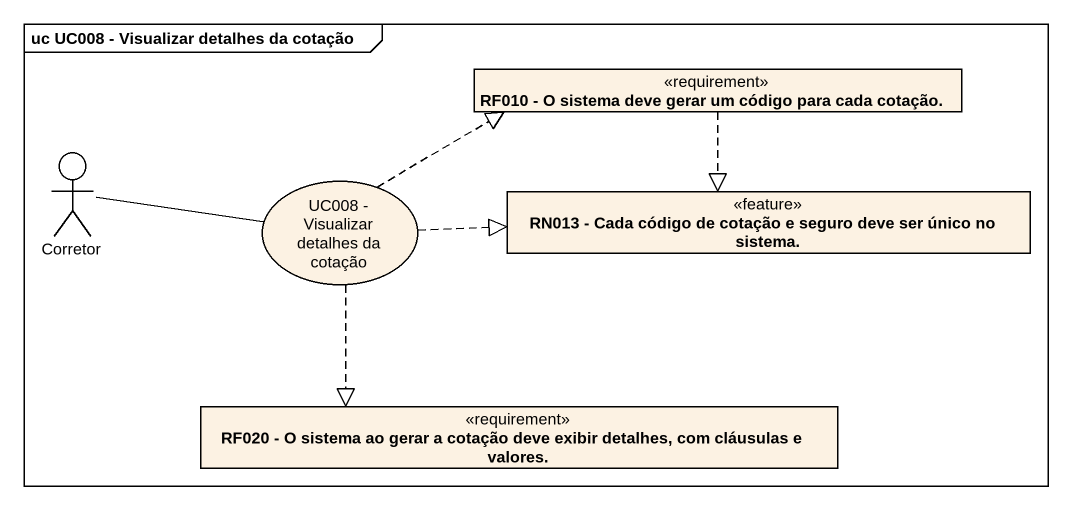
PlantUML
@startuml
mainframe uc UC008 - Visualizar detalhes da cotação
allowmixing
hide circle
hide empty members
class "RF010 - O sistema deve gerar um código para cada cotação." as RF010_O_sistema_deve_gerar <<requirement>>
actor Corretor
usecase "UC008 - Visualizar detalhes da cotação" as UC008_Visualizar_detalhes
class "RN013 - Cada código de cotação e seguro deve ser único no sistema." as RN013_Cada_código_de <<feature>>
class "RF020 - O sistema ao gerar a cotação deve exibir detalhes, com cláusulas e valores." as RF020_O_sistema_ao_gerar_a <<requirement>>
RF010_O_sistema_deve_gerar ..|> RN013_Cada_código_de
Corretor -right- UC008_Visualizar_detalhes
UC008_Visualizar_detalhes .right.|> RF010_O_sistema_deve_gerar
UC008_Visualizar_detalhes .right.|> RN013_Cada_código_de
UC008_Visualizar_detalhes ..|> RF020_O_sistema_ao_gerar_a
@enduml
